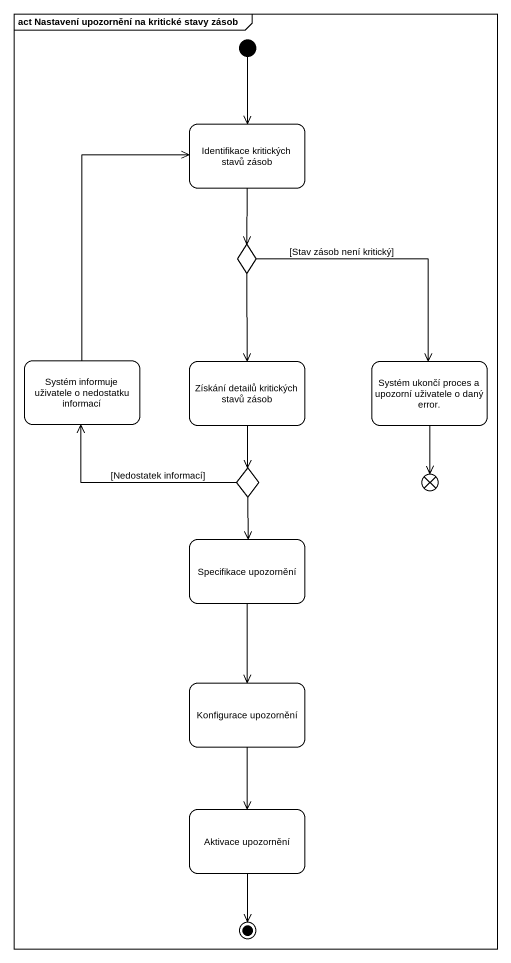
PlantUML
@startuml
mainframe act Nastavení upozornění na kritické stavy zásob
hide empty description
state "Identifikace kritických stavů zásob" as Identifikace_kritických
state choice1 <<choice>>
state "Systém informuje uživatele o nedostatku informací" as Systém_informuje_uživatele
state "Získání detailů kritických stavů zásob" as Získání_detailů_kritických
state "Systém ukončí proces a upozorní uživatele o daný error." as Systém_ukončí_proces_a
state choice2 <<choice>>
state flowfinal1 <<end>>
state "Specifikace upozornění" as Specifikace_upozornění
state "Konfigurace upozornění" as Konfigurace_upozornění
state "Aktivace upozornění" as Aktivace_upozornění
[*] --> Identifikace_kritických
Identifikace_kritických --> choice1
choice1 --> Získání_detailů_kritických
choice1 --> Systém_ukončí_proces_a : [Stav zásob není kritický]
Systém_informuje_uživatele -up-> Identifikace_kritických
Získání_detailů_kritických --> choice2
Systém_ukončí_proces_a --> flowfinal1
choice2 -left-> Systém_informuje_uživatele : [Nedostatek informací]
choice2 --> Specifikace_upozornění
Specifikace_upozornění --> Konfigurace_upozornění
Konfigurace_upozornění --> Aktivace_upozornění
Aktivace_upozornění --> [*]
@enduml
